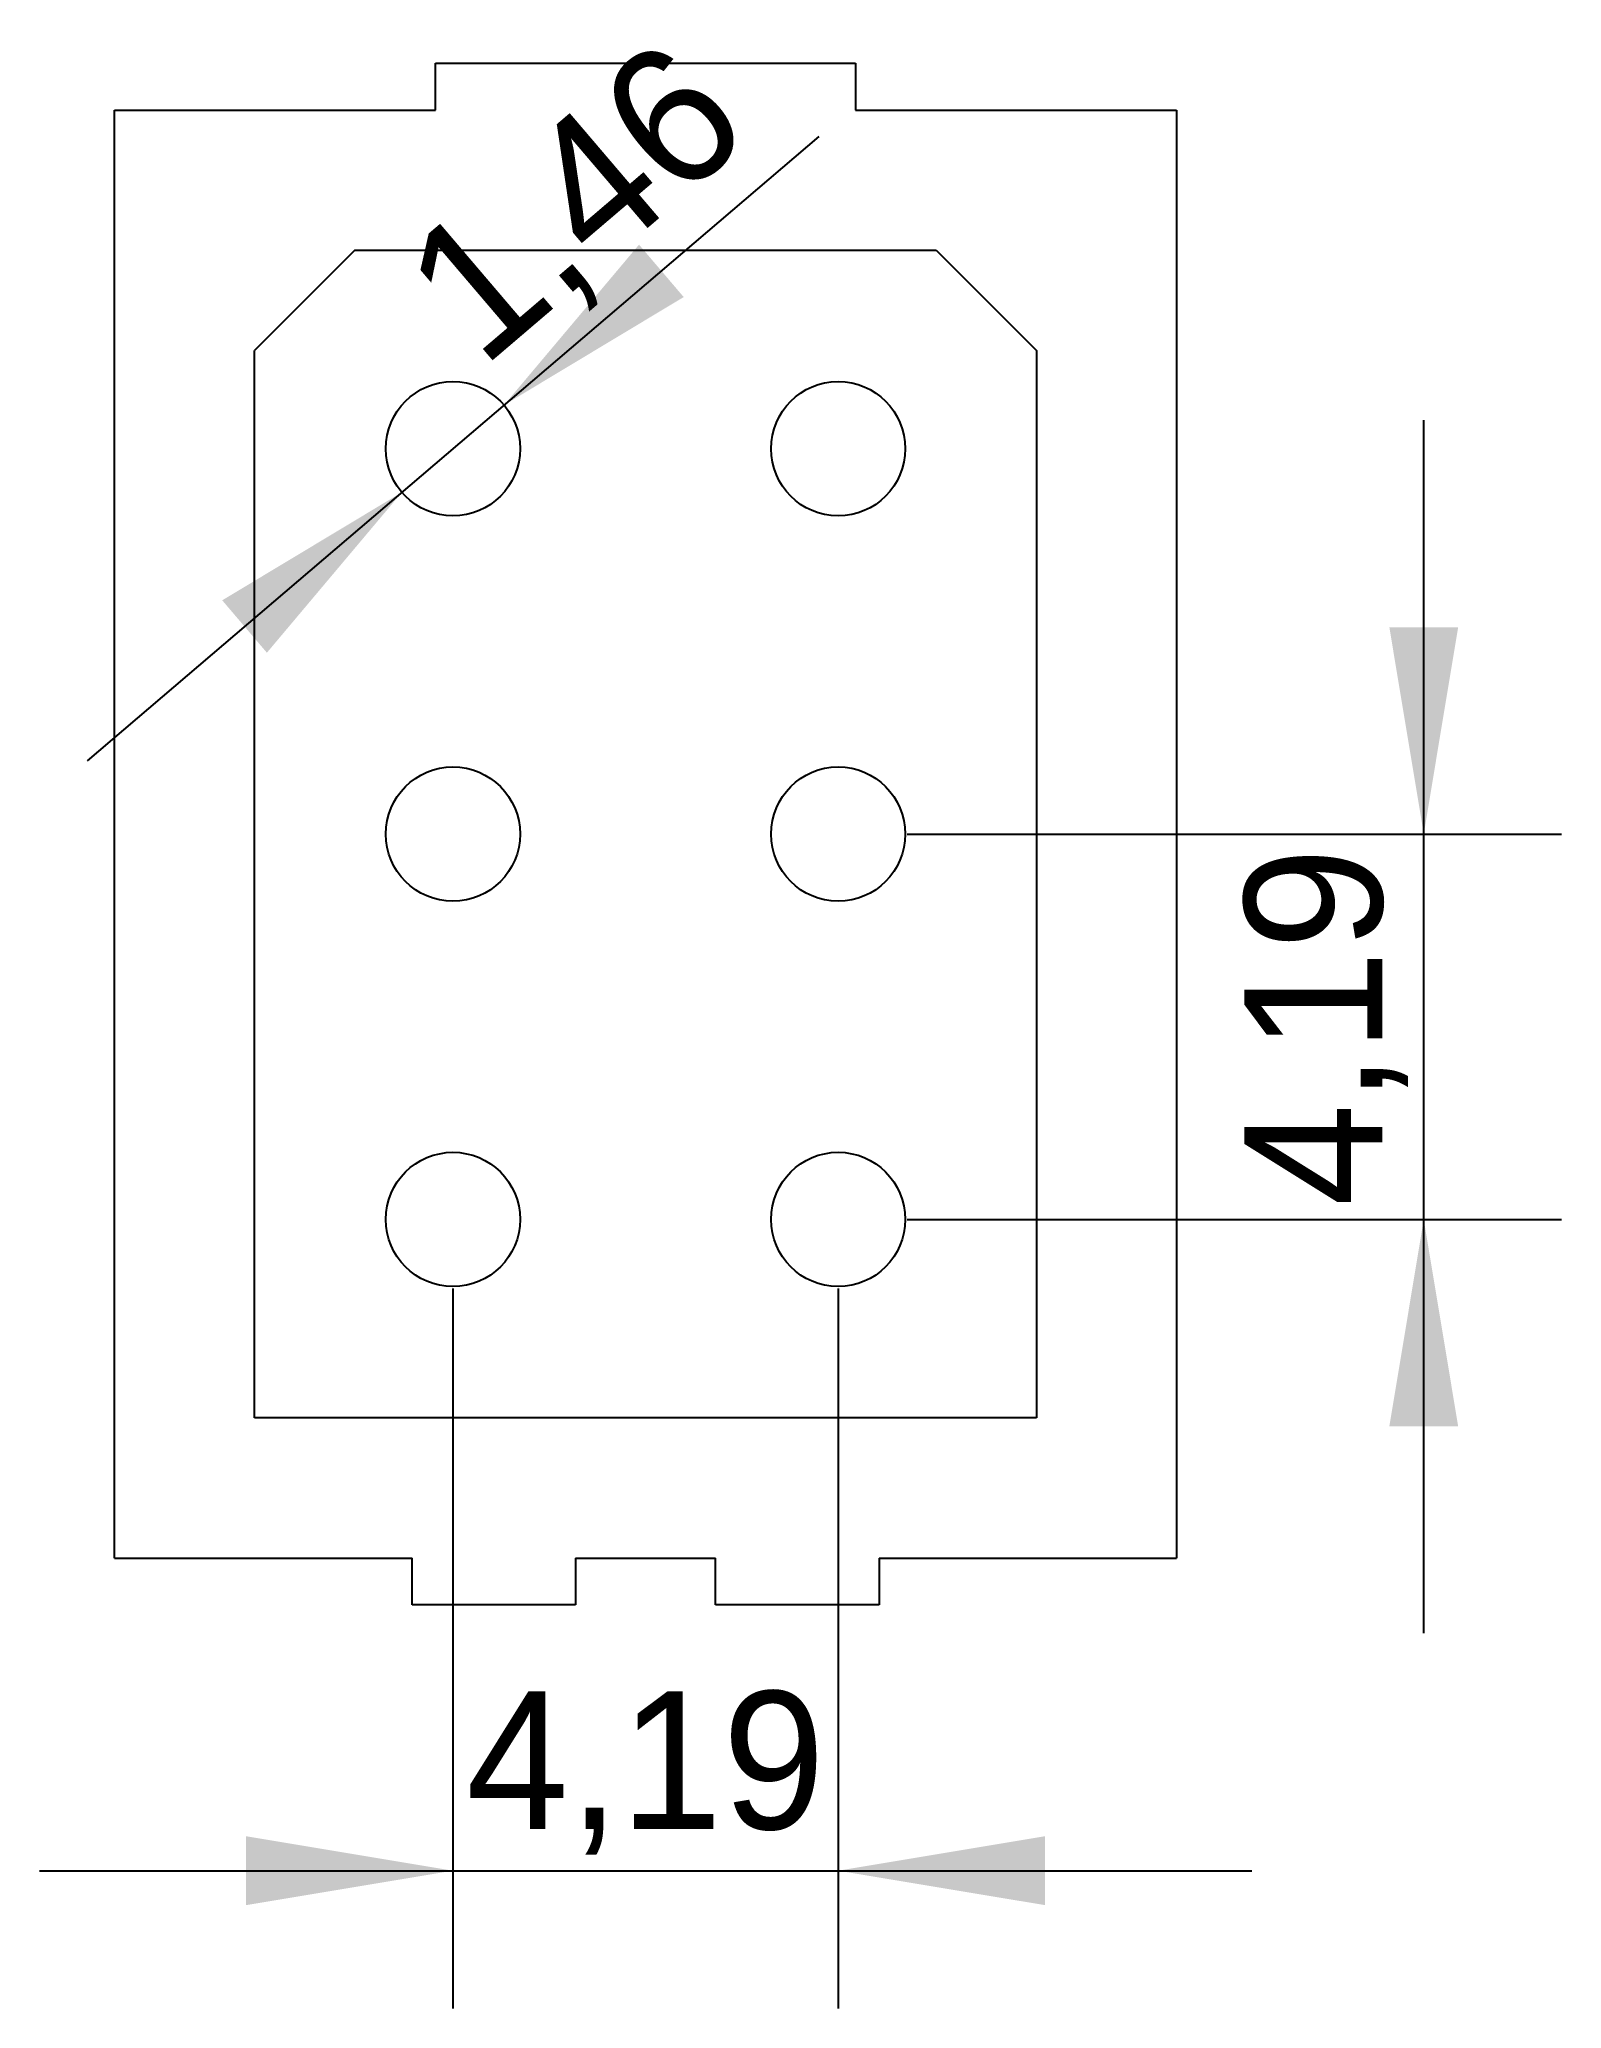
# Model space of a CAD drawing. Header units: millimetres. Extents: x -14.5 to 18.7, y -25.5 to 17.3.
import ezdxf

# ---------------------------------------------------------------- set-up
doc = ezdxf.new("R2010")
doc.units = ezdxf.units.MM
doc.header["$LTSCALE"] = 23.1
doc.layers.get('0').update_dxf_attribs({"linetype": 'CONTINUOUS'})
doc.dimstyles.get("Standard").update_dxf_attribs({"dimtxt": 3, "dimasz": 4.5, "dimexe": 3, "dimexo": 1.5, "dimtad": 0, "dimtoh": 1, "dimlfac": 0.5, "dimtxsty": 'Standard', "dimcen": 0.09, "dimadec": 0, "dimazin": 0, "dimtfac": 1, "dimtdec": 4, "dimtofl": 0, "dimtmove": 0, "dimatfit": 3, "dimfxl": 1, "dimtolj": 1, "dimtzin": 0, "dimarcsym": 0})

# ---------------------------------------------------------------- blocks, each defined once
blk = doc.blocks.new('*D1')
at = {"color": 0, "linetype": 'ByBlock', "lineweight": -2}
for p, q in [((-5.461, -9.882), (-5.461, -25.547)), ((2.921, -9.882), (2.921, -25.547)), ((-14.461, -22.547), (11.921, -22.547))]:
    blk.add_line(p, q, dxfattribs=at)
for points in [[(-5.461, -22.547), (-9.961, -23.296), (-9.961, -21.798)], [(2.921, -22.547), (7.421, -21.798), (7.421, -23.296)]]:
    blk.add_solid(points, dxfattribs=at)
at = {"color": 0, "linetype": 'CONTINUOUS', "lineweight": -2, "insert": (-1.27, -20.422), "char_height": 3, "width": 6.83333, "attachment_point": 5}
blk.add_mtext('4,19', dxfattribs=at)
blk = doc.blocks.new('*D2')
at = {"color": 0, "linetype": 'ByBlock', "lineweight": -2}
for p, q in [((15.664, -17.382), (15.664, 9)), ((4.421, 0), (18.664, 0)), ((4.421, -8.382), (18.664, -8.382))]:
    blk.add_line(p, q, dxfattribs=at)
for points in [[(15.664, 0), (14.915, 4.5), (16.413, 4.5)], [(15.664, -8.382), (16.413, -12.882), (14.915, -12.882)]]:
    blk.add_solid(points, dxfattribs=at)
at = {"color": 0, "linetype": 'CONTINUOUS', "lineweight": -2, "insert": (13.539, -4.191), "char_height": 3, "width": 6.83333, "attachment_point": 5, "rotation": 90}
blk.add_mtext('4,19', dxfattribs=at)
blk = doc.blocks.new('*D3')
at = {"color": 0, "linetype": 'ByBlock', "lineweight": -2}
blk.add_line((2.498, 15.17), (-13.42, 1.594), dxfattribs=at)
for points in [[(-4.35, 9.33), (-1.412, 12.82), (-0.44, 11.68)], [(-6.572, 7.434), (-9.51, 3.944), (-10.482, 5.084)]]:
    blk.add_solid(points, dxfattribs=at)
at = {"color": 0, "linetype": 'CONTINUOUS', "lineweight": -2, "insert": (-2.654, 13.569), "char_height": 3, "width": 6.83333, "attachment_point": 5, "rotation": 40.4636}
blk.add_mtext('1,46', dxfattribs=at)

msp = doc.modelspace()

# ---------------------------------------------------------------- linework, layer by layer
at = {"color": 7, "linetype": 'CONTINUOUS'}
for p, q in [((-5.842, 15.748), (-5.842, 16.764)), ((-5.842, 16.764), (3.302, 16.764)), ((3.302, 16.764), (3.302, 15.748)), ((-12.827, -15.748), (-12.827, 15.748)), ((-12.827, 15.748), (-5.842, 15.748)), ((3.302, 15.748), (10.287, 15.748)), ((10.287, 15.748), (10.287, -15.748)), ((-7.595, 12.7), (5.055, 12.7)), ((-9.779, -12.7), (-9.779, 10.516)), ((7.239, 10.516), (7.239, -12.7)), ((7.239, -12.7), (-9.779, -12.7)), ((-12.827, -15.748), (-6.35, -15.748)), ((-6.35, -16.764), (-6.35, -15.748)), ((-2.794, -15.748), (0.254, -15.748)), ((-2.794, -15.748), (-2.794, -16.764)), ((0.254, -16.764), (0.254, -15.748)), ((3.81, -15.748), (10.287, -15.748)), ((3.81, -15.748), (3.81, -16.764)), ((-2.794, -16.764), (-6.35, -16.764)), ((3.81, -16.764), (0.254, -16.764))]:
    msp.add_line(p, q, dxfattribs=at)
for p, q in [((-7.595, 12.7), (-9.779, 10.516)), ((5.055, 12.7), (7.239, 10.516))]:
    msp.add_line(p, q)
for centre in [(-5.461, 8.382), (2.921, 8.382), (-5.461, 0), (2.921, 0), (-5.461, -8.382), (2.921, -8.382)]:
    msp.add_circle(centre, 1.46, dxfattribs=at)

# ---------------------------------------------------------------- dimensions: what is measured, and where the dimension line sits
dim = msp.add_diameter_dim_2p(p1=(-4.35, 9.33), p2=(-6.572, 7.434), dimstyle='Standard')
dim.commit()
dim.dimension.update_dxf_attribs({"geometry": '*D3', "text_midpoint": (-6.84, 9.999)})
for p1, p2, distance, picture, middle in [((2.921, -8.382), (2.921, 0), -12.743, '*D2', (13.539, -4.191)), ((-5.461, -8.382), (2.921, -8.382), -14.165, '*D1', (-1.27, -20.422))]:
    dim = msp.add_aligned_dim(p1=p1, p2=p2, distance=distance, dimstyle='Standard')
    dim.commit()
    dim.dimension.update_dxf_attribs({"geometry": picture, "text_midpoint": middle})

doc.saveas('drawing.dxf')
